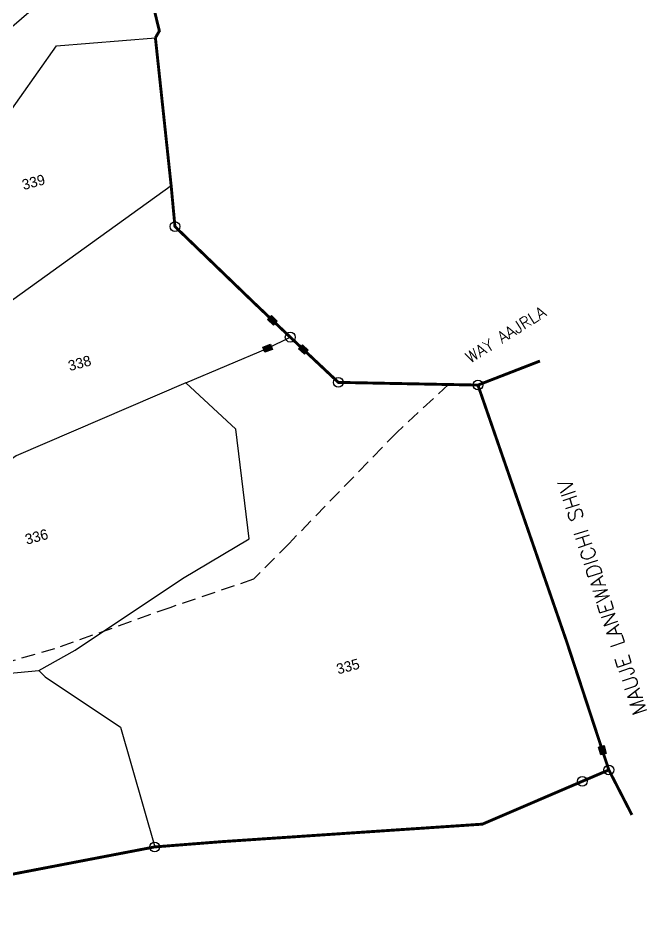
# Model space of a CAD drawing. Header units: metres. Extents: x 295916 to 297595, y 1977265 to 1978826.
# Drawn here: x 297365.3 to 297594.9, y 1977500.9 to 1977835.1 of the extents above; entities that cross this region are included whole.
import ezdxf

# ---------------------------------------------------------------- set-up
doc = ezdxf.new("R2010")
doc.units = ezdxf.units.M
doc.linetypes.add('DASHED', pattern=[0.75, 0.5, -0.25])
doc.linetypes.add('DIVIDE', pattern=[1.25, 0.5, -0.25, 0, -0.25, 0, -0.25])
for name, color, linetype in [('LINE_FOOTPATH', 1, 'DASHED'), ('POLY_PARCEL', 6, 'Continuous'), ('SYM_STONE', 1, 'Continuous'), ('TEXT_MAPOUT', 7, 'Continuous'), ('TEXT_PARCEL', 7, 'Continuous'), ('V_BOUND_LINE', 7, 'Continuous'), ('V_DIVIDE_LINE', 7, 'DIVIDE')]:
    doc.layers.add(name, color=color, linetype=linetype)
doc.styles.get("Standard").update_dxf_attribs({"font": 'simplex.shx'})
doc.styles.add('TEXT_MAP', font='')
doc.styles.get('TEXT_MAP').set_extended_font_data('Kruti Dev 050')

# ---------------------------------------------------------------- blocks, each defined once
blk = doc.blocks.new('STONE')
blk.add_circle((0, 0), 0.851)
blk = doc.blocks.new('STONESQUAREFILLED')
blk.add_hatch(color=256).paths.add_polyline_path([(0.7, -0.48), (0.7, 0.48), (-0.7, 0.48), (-0.7, -0.48)])
blk.add_lwpolyline([(-0.7, 0.48), (0.7, 0.48), (0.7, -0.48), (-0.7, -0.48)], close=True)

msp = doc.modelspace()

# ---------------------------------------------------------------- linework, layer by layer
at = {"layer": 'LINE_FOOTPATH', "ltscale": 10}
msp.add_lwpolyline([(297522.45, 1977701.45), (297503.55, 1977683.94), (297464.21, 1977643.41), (297451.25, 1977630.32), (297420.6, 1977619.97), (297378.49, 1977604.92), (297339.57, 1977593.9), (297297.15, 1977583.82), (297217.58, 1977566.94), (297166.02, 1977554.41), (297112.66, 1977544.81), (297058.23, 1977535.58), (297023.39, 1977528.67), (296952.13, 1977514.68), (296940.66, 1977510.04), (296913.08, 1977502.81), (296908.69, 1977500.94)], dxfattribs=at)
at = {"layer": 'POLY_PARCEL'}
for points in [[(297375.22, 1977858.33), (297376.08, 1977843.36), (297341.85, 1977813.92), (297303.18, 1977778.84), (297286.95, 1977764.32), (297232.21, 1977741.95)], [(297318.03, 1977752.35), (297321.42, 1977763.06), (297312.8, 1977774.75), (297359.07, 1977796.62), (297379.22, 1977825.1), (297415.36, 1977828.02)], [(297318.03, 1977752.35), (297338.97, 1977734.47), (297349.16, 1977722.35), (297421.11, 1977774.13)], [(297426.47, 1977702.03), (297456.41, 1977714.67), (297464.64, 1977718.74)], [(297426.47, 1977702.03), (297364.45, 1977675.36), (297344.4, 1977661.2)], [(297372.76, 1977597.09), (297385.98, 1977604.51), (297425.26, 1977630.66), (297449.68, 1977645.15), (297444.82, 1977685.09), (297426.47, 1977702.03)], [(297289.69, 1977578.77), (297318.59, 1977598.34), (297323.61, 1977588.31), (297336.23, 1977593.58), (297372.76, 1977597.09)], [(297372.76, 1977597.09), (297375.05, 1977594.73), (297402.63, 1977576.4), (297415.1, 1977532.62)]]:
    msp.add_lwpolyline(points, dxfattribs=at)
at = {"layer": 'V_BOUND_LINE', "const_width": 1.06}
for points in [[(297375.78, 1977874.75), (297413.72, 1977854.48), (297413.88, 1977842.59), (297416.81, 1977830.53), (297415.36, 1977828.02)], [(297415.36, 1977828.02), (297421.11, 1977774.13)], [(297421.11, 1977774.13), (297422.51, 1977759.12), (297451.33, 1977731.35), (297464.64, 1977718.74)], [(297464.64, 1977718.74), (297482.24, 1977702.22), (297533.24, 1977701.24), (297565.67, 1977607.57), (297581.08, 1977560.73), (297534.85, 1977540.93), (297439.35, 1977534.52), (297415.1, 1977532.62)], [(297415.1, 1977532.62), (297318.54, 1977514.13)]]:
    msp.add_lwpolyline(points, dxfattribs=at)
at = {"layer": 'V_DIVIDE_LINE', "ltscale": 10, "const_width": 1.06}
for points in [[(297533.24, 1977701.24), (297555.91, 1977710.02)], [(297581.08, 1977560.73), (297589.53, 1977544.3)]]:
    msp.add_lwpolyline(points, dxfattribs=at)

# ---------------------------------------------------------------- block references
at = {"layer": 'SYM_STONE'}
for name, p, xscale, yscale, zscale, rotation in [('STONE', (297422.51, 1977759.12), 2.110918417989612, 2.110918417989612, 2.110918417989612, 15.02494054191726), ('STONESQUAREFILLED', (297458.15, 1977724.89), 2.110918417989612, 2.110918417989612, 2.110918417989612, 316.697334719999), ('STONE', (297464.64, 1977718.74), 2.110918417989612, 2.110918417989612, 2.110918417989612, 15.02494054191726), ('STONESQUAREFILLED', (297456.41, 1977714.67), 2.110918417989612, 2.110918417989612, 2.110918417989612, 19.97809430309067), ('STONESQUAREFILLED', (297469.46, 1977714.22), 2.110918417989612, 2.110918417989612, 2.110918417989612, 316.812378097642), ('STONE', (297482.24, 1977702.22), 2.110918417989612, 2.110918417989612, 2.110918417989612, 15.02494054191726), ('STONE', (297533.24, 1977701.24), 2.110918417989612, 2.110918417989612, 2.110918417989612, 15.02494054191726), ('STONESQUAREFILLED', (297578.72, 1977567.91), 2.110918417989613, 2.110918417989613, 2.110918417989613, 284.697332860945), ('STONE', (297581.08, 1977560.73), 2.110918417989612, 2.110918417989612, 2.110918417989612, 15.02494054191726), ('STONE', (297571.41, 1977556.59), 2.110918417989612, 2.110918417989612, 2.110918417989612, 15.02494054191726), ('STONE', (297415.1, 1977532.62), 2.110918417989612, 2.110918417989612, 2.110918417989612, 15.02494054191726)]:
    msp.add_blockref(name, p, dxfattribs=dict(at, xscale=xscale, yscale=yscale, zscale=zscale, rotation=rotation))

# ---------------------------------------------------------------- texts
at = {"layer": 'TEXT_MAPOUT', "ltscale": 10}
for s, height, rotation, p in [('WAY AAJRLA', 4.222, 32.1048, (297530.39, 1977709.02)), ('MAUJE LANEWADICHI SHIV', 5.2773, 108.1108, (297595.21, 1977581.89))]:
    msp.add_text(s, height=height, rotation=rotation, dxfattribs=at).set_placement(p)
at = {"layer": 'TEXT_PARCEL', "style": 'TEXT_MAP'}
for s, p in [('339', (297367.19, 1977772.42)), ('338', (297384.05, 1977706.32)), ('336', (297368.32, 1977642.95)), ('335', (297482.13, 1977595.6))]:
    msp.add_text(s, height=3.8, rotation=15.0249, dxfattribs=at).set_placement(p)

doc.saveas('drawing.dxf')
